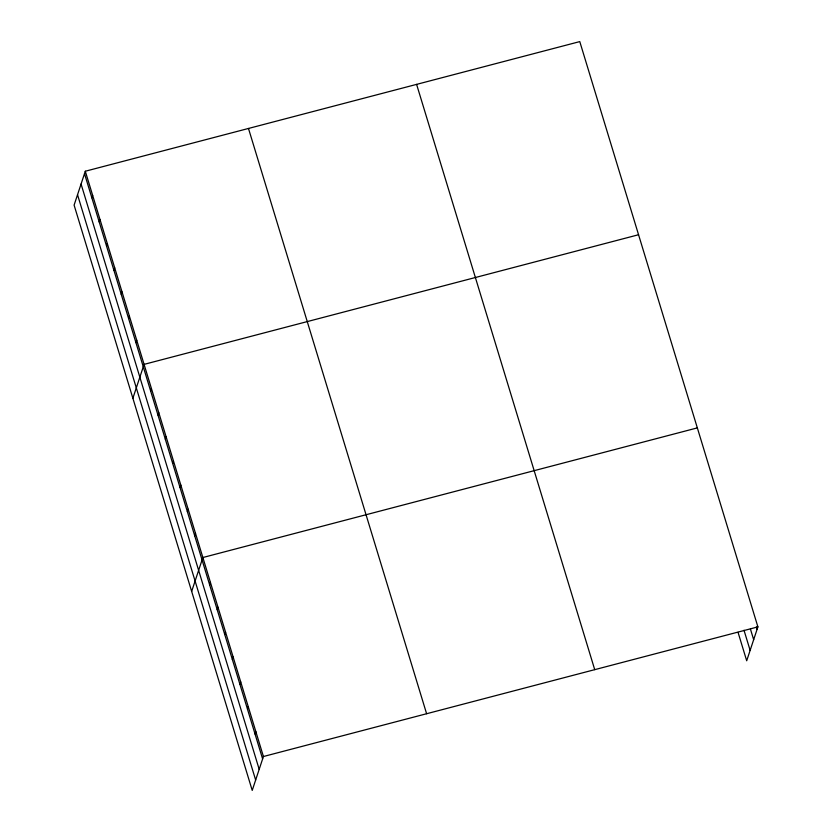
<?xml version="1.0" encoding="UTF-8"?>
<svg xmlns="http://www.w3.org/2000/svg" width="832" height="832" viewBox="0 0 832 832"><rect width="100%" height="100%" fill="white"/><g stroke="black" fill="none" stroke-linecap="round" stroke-linejoin="round"><path stroke-width="1.25" d="M85.301 171.236L74.1 205.119L252.221 790.4L263.422 756.517L85.301 171.236L579.779 41.6L757.9 626.881L746.699 660.764L738.046 632.341M91.853 197.808L92.654 195.374M99.195 221.946L99.996 219.523M106.548 246.085L107.349 243.662M113.89 270.234L114.691 267.81M121.243 294.372L122.044 291.949M128.586 318.521L129.386 316.087M135.938 342.659L136.739 340.236M132.881 398.258L144.082 364.374L638.56 234.738M150.634 390.946L151.434 388.523M157.976 415.085L158.777 412.662M165.329 439.234L166.13 436.81M172.671 463.372L173.472 460.949M180.024 487.521L180.825 485.087M187.366 511.659L188.167 509.236M194.719 535.798L195.52 533.374M191.662 591.406L202.862 557.523L697.341 427.887M209.633 584.823L210.434 582.39M217.204 609.69L218.005 607.266M224.775 634.566L225.576 632.143M232.346 659.443L233.147 657.02M239.918 684.32L240.718 681.897M247.489 709.197L248.29 706.763M255.05 734.063L255.861 731.64M263.422 756.517L757.9 626.881M756.382 626.933L757.099 629.304M750.422 629.023L753.667 639.683M744.006 630.25L750.131 650.385M416.603 84.375L594.724 669.656M248.477 128.45L426.608 713.731M84.5 173.659L262.621 758.94M81.068 184.038L259.189 769.319M77.532 194.74L255.653 780.021"/></g></svg>
